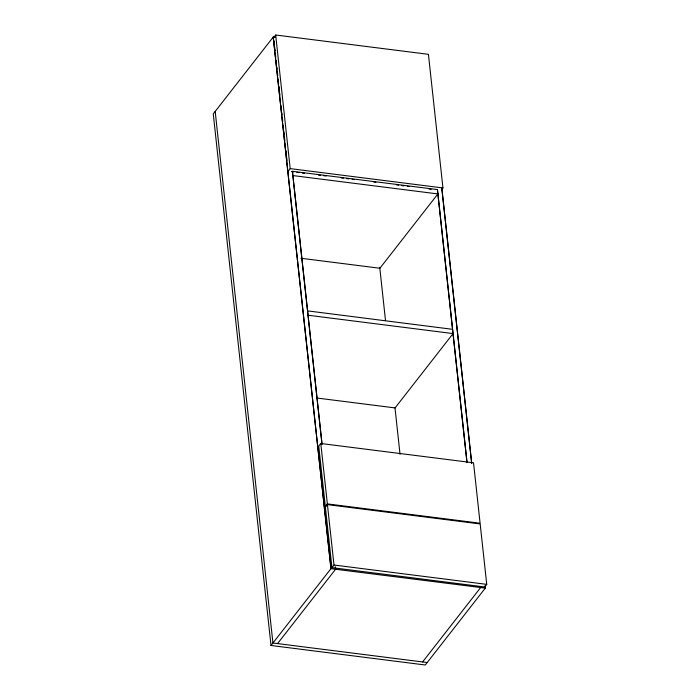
<?xml version="1.0" encoding="UTF-8"?>
<svg xmlns="http://www.w3.org/2000/svg" width="700" height="700" viewBox="0 0 700 700"><rect width="100%" height="100%" fill="white"/><g stroke="black" fill="none" stroke-linecap="round" stroke-linejoin="round"><path stroke-width="1.05" d="M271.014 645.479L331.012 568.593L273.192 37.1L275.047 37.336L273.262 37.012L213.264 113.899L271.014 645.479L425.294 665L485.293 588.114L485.056 585.944M273.648 37.607L275.686 35L428.426 54.329L442.942 187.95L441.411 189.901M288.164 171.229L290.194 168.621L275.686 35M321.991 444.246L292.408 171.22L322.053 444.168M292.88 175.569L437.902 193.926L379.899 268.249L300.895 258.256M307.58 310.879L452.541 329.315M308.053 315.227L453.075 333.585L395.071 407.908L317.144 398.055M437.43 189.569L467.023 462.604L437.43 189.569L292.338 171.308M320.793 443.494L318.754 446.101L325.316 506.502L327.355 503.895L320.793 443.494L473.532 462.814L480.095 523.224L327.355 503.895M327.434 504.621L325.395 507.229L331.957 567.639L484.698 586.968L486.736 584.36L480.174 523.95L327.434 504.621L333.996 565.031L331.957 567.639M277.567 643.589L335.641 569.179L335.405 567.009M422.599 661.946L480.664 587.528M290.194 168.621L442.942 187.95M291.41 171.64L293.58 171.911M296.826 172.322L298.996 172.602M302.243 173.014L304.412 173.285M318.491 175.07L320.661 175.341M323.908 175.752L326.078 176.024M341.241 177.94L343.411 178.22M346.658 178.631L348.828 178.903M352.074 179.314L354.244 179.585M373.739 182.053L375.909 182.332M396.489 184.931L398.659 185.211M401.905 185.623L404.075 185.894M407.321 186.305L409.491 186.576M428.986 189.044L431.156 189.324M333.996 565.031L486.736 584.36M485.293 588.114L330.942 568.68L273.262 37.012M427.227 662.532L272.939 643.003L215.189 111.431M441.954 189.166L471.713 463.102M441.77 188.16L471.651 463.19M484.995 586.023L485.231 588.201M379.733 267.339L385.516 320.6M394.966 407.566L400.041 454.309M335.335 567.087L335.571 569.258M273.998 40.871L274.356 44.126M274.706 47.381L275.065 50.645M275.415 53.9L275.774 57.164M276.124 60.419L276.483 63.683M276.832 66.938L277.069 69.116M277.541 73.456L277.777 75.626M278.25 79.975L278.6 83.239M278.959 86.494L279.309 89.749M279.668 93.013L279.904 95.183M280.376 99.531L280.613 101.701M281.085 106.05L281.435 109.305M281.785 112.569L282.021 114.739M282.494 119.087L282.73 121.258M283.203 125.597L283.439 127.776M283.797 131.031L284.148 134.295M284.506 137.55L284.856 140.814M285.215 144.069L285.565 147.332M285.924 150.588L286.274 153.843M286.624 157.106L286.983 160.361M287.332 163.625L287.569 165.795"/></g></svg>
